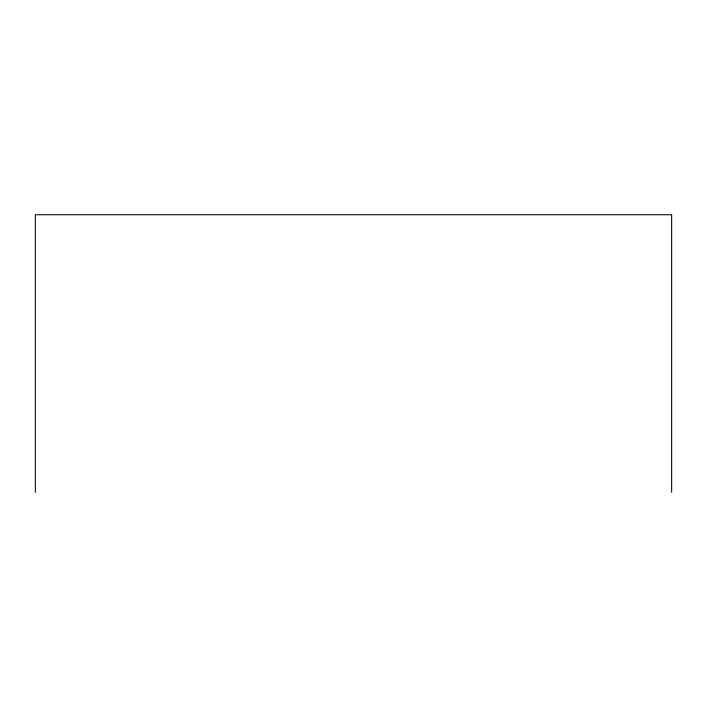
<?xml version="1.0" encoding="UTF-8"?>
<svg xmlns="http://www.w3.org/2000/svg" width="707" height="707" viewBox="0 0 707 707"><rect width="100%" height="100%" fill="white"/><g stroke="black" fill="none" stroke-linecap="round" stroke-linejoin="round"><path stroke-width="1.06" d="M671.65 492.266L671.65 214.734L35.35 214.734L35.35 492.266"/></g></svg>
